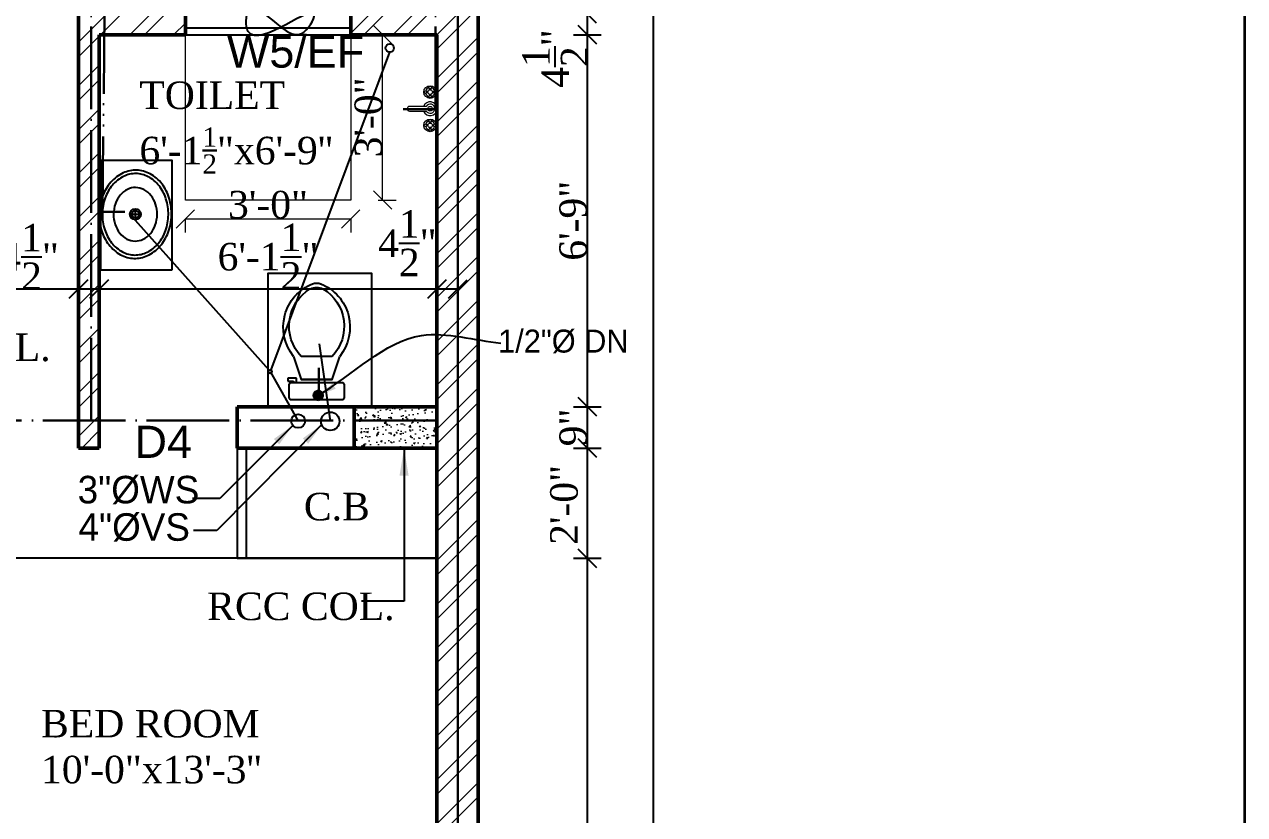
# Model space of a CAD drawing. Header units: feet. Extents: x 37458 to 42412, y -3338 to -325.
# Drawn here: x 39064.5 to 39330.1, y -1079.9 to -907.8 of the extents above; entities that cross this region are included whole.
import ezdxf

# ---------------------------------------------------------------- set-up
doc = ezdxf.new("R2010")
doc.units = ezdxf.units.FT
doc.header["$MEASUREMENT"] = 0
doc.header["$PDMODE"] = 35
doc.header["$PDSIZE"] = 8
for name, pattern in [('ACAD_ISO04W100', [30, 24, -3, 0, -3]), ('ACAD_ISO06W100', [36, 24, -3, 0, -3, 0, -3, 0, -3]), ('DASHED2', [0.375, 0.25, -0.125])]:
    doc.linetypes.add(name, pattern=pattern)
doc.layers.get('0').update_dxf_attribs({"color": 34, "lineweight": 25})
doc.layers.get('Defpoints').update_dxf_attribs({"color": 52})
for name, color, linetype, lineweight in [('BEAM', 6, 'ACAD_ISO04W100', 30), ('BLK_1_FLR_2_CARPET_AREA', 7, 'Continuous', 0), ('BLK_1_FLR_2_LIGHT_VENTILATION', 7, 'Continuous', 0), ('col', 13, 'Continuous', 50), ('col tex', 13, 'Continuous', 25), ('COL.', 44, 'Continuous', 50), ('dim', 161, 'Continuous', 25), ('dimensiom', 35, 'Continuous', 25), ('FITTINGS', 150, 'Continuous', 20), ('fresh water', 171, 'ACAD_ISO06W100', 30), ('HATCH', 254, 'Continuous', 13), ('joinery', 161, 'Continuous', 25), ('PROJECTION', 21, 'DASHED2', 25), ('SEAL', 102, 'Continuous', 35), ('Sewer', 30, 'Continuous', 25), ('TEXT', 7, 'Continuous', 30), ('wall', 1, 'Continuous', 50)]:
    doc.layers.add(name, color=color, linetype=linetype, lineweight=lineweight)
for name, color, linetype, plot in [('BLK_1_FLR_2_BLT_UP_AREA', 7, 'Continuous', False), ('BLK_1_FLR_2_REGULAR_ROOM_5', 1, 'Continuous', False), ('BLK_1_FLR_2_WASH', 4, 'Continuous', False), ('BLK_1_FLR_2_WATER_CLOSET', 4, 'Continuous', False)]:
    doc.layers.add(name, color=color, linetype=linetype, plot=plot)
doc.layers.add('WOOD', color=32, linetype='Continuous')
doc.styles.add("4''", font='romai___.ttf', dxfattribs={"height": 7})
doc.styles.get("Standard").update_dxf_attribs({"font": 'times.ttf', "height": 6})
doc.dimstyles.new('arrow', dxfattribs={"dimtxt": 6, "dimasz": 4, "dimexe": 3, "dimexo": 6, "dimgap": 0, "dimtad": 1, "dimzin": 3, "dimdsep": 46, "dimlunit": 4, "dimtxsty": 'Standard', "dimblk": 'OBLIQUE', "dimcen": 12, "dimclrd": 7, "dimclre": 256, "dimclrt": 7, "dimadec": 0, "dimazin": 0, "dimtfac": 1, "dimtofl": 0, "dimtmove": 0, "dimatfit": 3, "dimfxl": 3, "dimfxlon": 1, "dimtolj": 1, "dimtzin": 0, "dimlwd": -1, "dimlwe": -1, "dimarcsym": 0})

# ---------------------------------------------------------------- blocks, each defined once
blk = doc.blocks.new('_Oblique')
at = {"layer": 'dimensiom', "color": 0, "lineweight": -2}
blk.add_line((-0.5, -0.5), (0.5, 0.5), dxfattribs=at)
blk = doc.blocks.new('*D238')
at = {"layer": 'Defpoints', "color": 0, "ltscale": 0.75, "transparency": 16777216}
for p in [(39154.26, -1024.09), (39187.01, -1024.09), (39154.26, -1183.09)]:
    blk.add_point(p, dxfattribs=at)
at = {"layer": 'dimensiom', "ltscale": 0.75, "transparency": 16777216}
for p, q in [((39184.01, -1024.09), (39190.01, -1024.09)), ((39184.01, -1183.09), (39190.01, -1183.09))]:
    blk.add_line(p, q, dxfattribs=at)
at = {"layer": 'dimensiom', "color": 7, "ltscale": 0.75, "transparency": 16777216}
blk.add_line((39187.01, -1183.09), (39187.01, -1024.09), dxfattribs=at)
at = {"layer": 'dimensiom', "color": 7, "ltscale": 0.75, "transparency": 16777216, "xscale": 4, "yscale": 4, "zscale": 4}
for p, rotation in [((39187.01, -1024.09), 90), ((39187.01, -1183.09), 270)]:
    blk.add_blockref('_Oblique', p, dxfattribs=dict(at, rotation=rotation))
at = {"layer": 'dimensiom', "color": 7, "ltscale": 0.75, "transparency": 16777216, "insert": (39183.96, -1103.59), "char_height": 6, "attachment_point": 5, "rotation": 90}
blk.add_mtext('\\A1;13\'-3"', dxfattribs=at)
blk = doc.blocks.new('*D239')
at = {"layer": 'Defpoints', "color": 0, "ltscale": 0.75, "transparency": 16777216}
for p in [(39154.26, -991.09), (39187.01, -991.09), (39154.26, -1000.09)]:
    blk.add_point(p, dxfattribs=at)
at = {"layer": 'dimensiom', "ltscale": 0.75, "transparency": 16777216}
for p, q in [((39184.01, -991.09), (39190.01, -991.09)), ((39184.01, -1000.09), (39190.01, -1000.09))]:
    blk.add_line(p, q, dxfattribs=at)
at = {"layer": 'dimensiom', "color": 7, "ltscale": 0.75, "transparency": 16777216}
blk.add_line((39187.01, -1000.09), (39187.01, -991.09), dxfattribs=at)
at = {"layer": 'dimensiom', "color": 7, "ltscale": 0.75, "transparency": 16777216, "xscale": 4, "yscale": 4, "zscale": 4}
for p, rotation in [((39187.01, -991.09), 90), ((39187.01, -1000.09), 270)]:
    blk.add_blockref('_Oblique', p, dxfattribs=dict(at, rotation=rotation))
at = {"layer": 'dimensiom', "color": 7, "ltscale": 0.75, "transparency": 16777216, "insert": (39183.95, -995.59), "char_height": 6, "attachment_point": 5, "rotation": 90}
blk.add_mtext('\\A1;9"', dxfattribs=at)
blk = doc.blocks.new('*D240')
at = {"layer": 'Defpoints', "color": 0, "ltscale": 0.75, "transparency": 16777216}
for p in [(39154.26, -910.08), (39187.01, -910.08), (39154.26, -991.09)]:
    blk.add_point(p, dxfattribs=at)
at = {"layer": 'dimensiom', "ltscale": 0.75, "transparency": 16777216}
for p, q in [((39184.01, -910.08), (39190.01, -910.08)), ((39184.01, -991.09), (39190.01, -991.09))]:
    blk.add_line(p, q, dxfattribs=at)
at = {"layer": 'dimensiom', "color": 7, "ltscale": 0.75, "transparency": 16777216}
blk.add_line((39187.01, -991.09), (39187.01, -910.08), dxfattribs=at)
at = {"layer": 'dimensiom', "color": 7, "ltscale": 0.75, "transparency": 16777216, "xscale": 4, "yscale": 4, "zscale": 4}
for p, rotation in [((39187.01, -910.08), 90), ((39187.01, -991.09), 270)]:
    blk.add_blockref('_Oblique', p, dxfattribs=dict(at, rotation=rotation))
at = {"layer": 'dimensiom', "color": 7, "ltscale": 0.75, "transparency": 16777216, "insert": (39183.95, -950.58), "char_height": 6, "attachment_point": 5, "rotation": 90}
blk.add_mtext('\\A1;6\'-9"', dxfattribs=at)
blk = doc.blocks.new('*D241')
at = {"layer": 'Defpoints', "color": 0, "ltscale": 0.75, "transparency": 16777216}
for p in [(39154.26, -905.58), (39187.01, -905.58), (39154.26, -910.08)]:
    blk.add_point(p, dxfattribs=at)
at = {"layer": 'dimensiom', "ltscale": 0.75, "transparency": 16777216}
for p, q in [((39184.01, -905.58), (39190.01, -905.58)), ((39184.01, -910.08), (39190.01, -910.08))]:
    blk.add_line(p, q, dxfattribs=at)
at = {"layer": 'dimensiom', "color": 7, "ltscale": 0.75, "transparency": 16777216}
blk.add_line((39187.01, -910.08), (39187.01, -905.58), dxfattribs=at)
at = {"layer": 'dimensiom', "color": 7, "ltscale": 0.75, "transparency": 16777216, "xscale": 4, "yscale": 4, "zscale": 4}
for p, rotation in [((39187.01, -905.58), 90), ((39187.01, -910.08), 270)]:
    blk.add_blockref('_Oblique', p, dxfattribs=dict(at, rotation=rotation))
at = {"layer": 'dimensiom', "color": 7, "ltscale": 0.75, "transparency": 16777216, "insert": (39180.02, -915.28), "char_height": 6, "attachment_point": 5, "rotation": 90}
blk.add_mtext('\\A1;4{\\H1x;\\S1/2;}"', dxfattribs=at)
blk = doc.blocks.new('*D245')
at = {"layer": 'Defpoints', "color": 0, "ltscale": 0.75, "transparency": 16777216}
for p in [(39154.26, -586.09), (39201.39, -586.09), (39154.26, -1192.09)]:
    blk.add_point(p, dxfattribs=at)
at = {"layer": 'dimensiom', "ltscale": 0.75, "transparency": 16777216}
for p, q in [((39198.39, -586.09), (39204.39, -586.09)), ((39198.39, -1192.09), (39204.39, -1192.09))]:
    blk.add_line(p, q, dxfattribs=at)
at = {"layer": 'dimensiom', "color": 7, "ltscale": 0.75, "transparency": 16777216}
blk.add_line((39201.39, -1192.09), (39201.39, -586.09), dxfattribs=at)
at = {"layer": 'dimensiom', "color": 7, "ltscale": 0.75, "transparency": 16777216, "xscale": 4, "yscale": 4, "zscale": 4}
for p, rotation in [((39201.39, -586.09), 90), ((39201.39, -1192.09), 270)]:
    blk.add_blockref('_Oblique', p, dxfattribs=dict(at, rotation=rotation))
at = {"layer": 'dimensiom', "color": 7, "ltscale": 0.75, "transparency": 16777216, "insert": (39198.34, -889.09), "char_height": 6, "attachment_point": 5, "rotation": 90}
blk.add_mtext('\\A1;50\'-6"', dxfattribs=at)
blk = doc.blocks.new('*D247')
at = {"layer": 'Defpoints', "color": 0, "ltscale": 0.75, "transparency": 16777216}
for p in [(39154.26, -1000.09), (39187.01, -1000.09), (39154.26, -1024.09)]:
    blk.add_point(p, dxfattribs=at)
at = {"layer": 'dimensiom', "ltscale": 0.75, "transparency": 16777216}
for p, q in [((39184.01, -1000.09), (39190.01, -1000.09)), ((39184.01, -1024.09), (39190.01, -1024.09))]:
    blk.add_line(p, q, dxfattribs=at)
at = {"layer": 'dimensiom', "color": 7, "ltscale": 0.75, "transparency": 16777216}
blk.add_line((39187.01, -1024.09), (39187.01, -1000.09), dxfattribs=at)
at = {"layer": 'dimensiom', "color": 7, "ltscale": 0.75, "transparency": 16777216, "xscale": 4, "yscale": 4, "zscale": 4}
for p, rotation in [((39187.01, -1000.09), 90), ((39187.01, -1024.09), 270)]:
    blk.add_blockref('_Oblique', p, dxfattribs=dict(at, rotation=rotation))
at = {"layer": 'dimensiom', "color": 7, "ltscale": 0.75, "transparency": 16777216, "insert": (39181.96, -1012.46), "char_height": 6, "attachment_point": 5, "rotation": 90}
blk.add_mtext('\\A1;2\'-0"', dxfattribs=at)
blk = doc.blocks.new('*D264')
at = {"layer": 'Defpoints', "color": 0, "ltscale": 0.75, "transparency": 16777216}
for p in [(38819.76, -938.59), (39076.26, -965.45), (39076.26, -998.59)]:
    blk.add_point(p, dxfattribs=at)
at = {"layer": 'dimensiom', "ltscale": 0.75, "transparency": 16777216}
for p, q in [((38819.76, -962.45), (38819.76, -968.45)), ((39076.26, -968.45), (39076.26, -962.45))]:
    blk.add_line(p, q, dxfattribs=at)
at = {"layer": 'dimensiom', "color": 7, "ltscale": 0.75, "transparency": 16777216}
blk.add_line((38819.76, -965.45), (39076.26, -965.45), dxfattribs=at)
at = {"layer": 'dimensiom', "color": 7, "ltscale": 0.75, "transparency": 16777216, "xscale": 4, "yscale": 4, "zscale": 4, "rotation": 180}
blk.add_blockref('_Oblique', (38819.76, -965.45), dxfattribs=at)
at = {"layer": 'dimensiom', "color": 7, "ltscale": 0.75, "transparency": 16777216, "xscale": 4, "yscale": 4, "zscale": 4}
blk.add_blockref('_Oblique', (39076.26, -965.45), dxfattribs=at)
at = {"layer": 'dimensiom', "color": 7, "ltscale": 0.75, "transparency": 16777216, "insert": (38948.01, -958.47), "char_height": 6, "attachment_point": 5}
blk.add_mtext('\\A1;21\'-4{\\H1x;\\S1/2;}"', dxfattribs=at)
blk = doc.blocks.new('*D265')
at = {"layer": 'Defpoints', "color": 0, "ltscale": 0.75, "transparency": 16777216}
for p in [(39080.76, -965.45), (39080.76, -989.59), (39076.26, -998.59)]:
    blk.add_point(p, dxfattribs=at)
at = {"layer": 'dimensiom', "ltscale": 0.75, "transparency": 16777216}
for p, q in [((39076.26, -968.45), (39076.26, -962.45)), ((39080.76, -968.45), (39080.76, -962.45))]:
    blk.add_line(p, q, dxfattribs=at)
at = {"layer": 'dimensiom', "color": 7, "ltscale": 0.75, "transparency": 16777216}
for p, q in [((39059.87, -965.45), (39076.26, -965.45)), ((39076.26, -965.45), (39080.76, -965.45))]:
    blk.add_line(p, q, dxfattribs=at)
at = {"layer": 'dimensiom', "color": 7, "ltscale": 0.75, "transparency": 16777216, "xscale": 4, "yscale": 4, "zscale": 4, "rotation": 180}
blk.add_blockref('_Oblique', (39076.26, -965.45), dxfattribs=at)
at = {"layer": 'dimensiom', "color": 7, "ltscale": 0.75, "transparency": 16777216, "xscale": 4, "yscale": 4, "zscale": 4}
blk.add_blockref('_Oblique', (39080.76, -965.45), dxfattribs=at)
at = {"layer": 'dimensiom', "color": 7, "ltscale": 0.75, "transparency": 16777216, "insert": (39065.62, -958.47), "char_height": 6, "attachment_point": 5}
blk.add_mtext('\\A1;4{\\H1x;\\S1/2;}"', dxfattribs=at)
blk = doc.blocks.new('*D266')
at = {"layer": 'Defpoints', "color": 0, "ltscale": 0.75, "transparency": 16777216}
for p in [(39154.26, -965.45), (39080.76, -989.59), (39154.26, -989.59)]:
    blk.add_point(p, dxfattribs=at)
at = {"layer": 'dimensiom', "ltscale": 0.75, "transparency": 16777216}
for p, q in [((39080.76, -968.45), (39080.76, -962.45)), ((39154.26, -968.45), (39154.26, -962.45))]:
    blk.add_line(p, q, dxfattribs=at)
at = {"layer": 'dimensiom', "color": 7, "ltscale": 0.75, "transparency": 16777216}
blk.add_line((39080.76, -965.45), (39154.26, -965.45), dxfattribs=at)
at = {"layer": 'dimensiom', "color": 7, "ltscale": 0.75, "transparency": 16777216, "xscale": 4, "yscale": 4, "zscale": 4, "rotation": 180}
blk.add_blockref('_Oblique', (39080.76, -965.45), dxfattribs=at)
at = {"layer": 'dimensiom', "color": 7, "ltscale": 0.75, "transparency": 16777216, "xscale": 4, "yscale": 4, "zscale": 4}
blk.add_blockref('_Oblique', (39154.26, -965.45), dxfattribs=at)
at = {"layer": 'dimensiom', "color": 7, "ltscale": 0.75, "transparency": 16777216, "insert": (39117.51, -958.41), "char_height": 6, "attachment_point": 5}
blk.add_mtext('\\A1;6\'-1{\\H1x;\\S1/2;}"', dxfattribs=at)
blk = doc.blocks.new('*D267')
at = {"layer": 'Defpoints', "color": 0, "ltscale": 0.75, "transparency": 16777216}
for p in [(39158.82, -965.45), (39154.26, -989.59), (39158.82, -989.59)]:
    blk.add_point(p, dxfattribs=at)
at = {"layer": 'dimensiom', "ltscale": 0.75, "transparency": 16777216}
for p, q in [((39154.26, -968.45), (39154.26, -962.45)), ((39158.82, -968.45), (39158.82, -962.45))]:
    blk.add_line(p, q, dxfattribs=at)
at = {"layer": 'dimensiom', "color": 7, "ltscale": 0.75, "transparency": 16777216}
blk.add_line((39154.26, -965.45), (39158.82, -965.45), dxfattribs=at)
at = {"layer": 'dimensiom', "color": 7, "ltscale": 0.75, "transparency": 16777216, "xscale": 4, "yscale": 4, "zscale": 4, "rotation": 180}
blk.add_blockref('_Oblique', (39154.26, -965.45), dxfattribs=at)
at = {"layer": 'dimensiom', "color": 7, "ltscale": 0.75, "transparency": 16777216, "xscale": 4, "yscale": 4, "zscale": 4}
blk.add_blockref('_Oblique', (39158.82, -965.45), dxfattribs=at)
at = {"layer": 'dimensiom', "color": 7, "ltscale": 0.75, "transparency": 16777216, "insert": (39147.83, -955.48), "char_height": 6, "attachment_point": 5}
blk.add_mtext('\\A1;4{\\H1x;\\S1/2;}"', dxfattribs=at)
blk = doc.blocks.new('C1')
at = {"layer": 'HATCH', "ltscale": 0.75}
h = blk.add_hatch(dxfattribs=at)
h.set_pattern_fill('AR-CONC,_O', color=256, scale=0.5)
h.set_pattern_definition([(50, (0, 0), (3.5863009, -0.31376067), [0.375, -4.125]), (355, (0, 0), (-0.69375667, 3.76096067), [0.3, -3.3]), (100.4514, (0.299, -0.026), (2.8925469, 3.4471977), [0.31870095, -3.50571056]), (46.1842, (0, 1), (5.33620524, -0.8275951), [0.5625, -6.1875]), (96.6356, (0.4447, 0.931), (4.6733135, 4.87058935), [0.4780514, -5.258565]), (351.1842, (0, 1), (4.6733097, 4.870593), [0.45, -4.95]), (21, (0.5, 0.75), (2.98453526, -2.01309445), [0.375, -4.125]), (326, (0.5, 0.75), (1.21657666, 3.62575023), [0.3, -3.3]), (71.4514, (0.7487, 0.5822), (4.20111314, 1.6126525), [0.31870095, -3.50571056]), (37.5, (0, 0), (0.060799277, 1.66446927), [0, -3.26, 0, -3.35, 0, -3.3125]), (7.5, (0, 0), (1.31534769, 1.97205856), [0, -1.91, 0, -3.185, 0, -1.2625]), (327.5, (-1.115, 0), (2.66911218, -0.11277436), [0, -1.25, 0, -3.9, 0, -5.175]), (317.5, (-1.615, 0), (2.91593085, 0.50052491), [0, -1.625, 0, -2.59, 0, -3.675])])
h.paths.add_polyline_path([(33015.65, -785.19), (33033.65, -785.19), (33033.65, -776.19), (33015.65, -776.19)])
at = {"layer": 'COL.', "ltscale": 0.75}
blk.add_lwpolyline([(33015.65, -785.19), (33033.65, -785.19), (33033.65, -776.19), (33015.65, -776.19)], close=True, dxfattribs=at)
blk = doc.blocks.new('Sink - Oval top')
at = {"layer": 'Sewer'}
for p, q in [((-1, 0), (1, 0)), ((0, 1), (0, -1))]:
    blk.add_line(p, q, dxfattribs=at)
at = {"layer": 'Sewer', "linetype": 'Continuous'}
for points in [[(-12.23, 0.39, 0.117634), (-11.46, -3.36, 0.104469), (-8.88, -6.8, 0.090016), (-5.08, -9.07, 0.08192), (-0.32, -10.02, 0.08192), (4.49, -9.38, 0.090016), (8.42, -7.36, 0.104469), (11.22, -4.09, 0.117634), (12.23, -0.39, 0.117634), (11.46, 3.36, 0.104469), (8.88, 6.8, 0.090016), (5.08, 9.07, 0.08192), (0.32, 10.02, 0.08192), (-4.49, 9.38, 0.090016), (-8.42, 7.36, 0.104469), (-11.22, 4.09, 0.117634)], [(-11.29, 0.16, 0.118622), (-10.52, -3.25, 0.104678), (-8.07, -6.36, 0.089562), (-4.54, -8.37, 0.081185), (-0.13, -9.15, 0.081185), (4.3, -8.49, 0.089562), (7.89, -6.58, 0.104678), (10.42, -3.55, 0.118622), (11.29, -0.16, 0.118622), (10.52, 3.25, 0.104678), (8.07, 6.36, 0.089562), (4.54, 8.37, 0.081185), (0.13, 9.15, 0.081185), (-4.3, 8.49, 0.089562), (-7.89, 6.58, 0.104678), (-10.42, 3.55, 0.118622)], [(-7.42, 0.08, 0.118283), (-6.91, -2.17, 0.104607), (-5.29, -4.21, 0.089718), (-2.97, -5.53, 0.081436), (-0.07, -6.04, 0.081436), (2.84, -5.59, 0.089718), (5.2, -4.33, 0.104607), (6.86, -2.32, 0.118283), (7.42, -0.08, 0.118283), (6.91, 2.17, 0.104607), (5.29, 4.21, 0.089718), (2.97, 5.53, 0.081436), (0.07, 6.04, 0.081436), (-2.84, 5.59, 0.089718), (-5.2, 4.33, 0.104607), (-6.86, 2.32, 0.118283)]]:
    blk.add_lwpolyline(points, format="xyb", close=True, dxfattribs=at)
at = {"layer": 'Sewer'}
for radius in [1.5, 1]:
    blk.add_circle((0, 0), radius, dxfattribs=at)
blk = doc.blocks.new('A$C6097086A')
at = {"layer": 'Sewer'}
for p, q in [((-3.36, 9.45), (3.36, 9.45)), ((-5.98, 3.15), (-5.98, 0.63)), ((4.41, 4.72), (6.3, 4.72)), ((4.41, 3.78), (4.41, 4.72)), ((6.3, 4.09), (5.04, 4.09)), ((5.04, 4.09), (5.04, 3.78)), ((6.3, 4.72), (6.3, 4.09))]:
    blk.add_line(p, q, dxfattribs=at)
for points in [[(5.04, 9.45), (3.36, 4.41), (-3.36, 4.41), (-5.04, 9.45)], [(5.35, 3.78), (-5.35, 3.78)], [(-3.36, 4.41), (3.36, 4.41)], [(5.98, 0.63), (5.98, 3.15)], [(-5.35, 0), (5.35, 0)]]:
    blk.add_lwpolyline(points, dxfattribs=at)
for centre, radius, start, end in [((2.96, 15.82), 10.22, 112.0284, 218.5307), ((3.53, 16.02), 9.52, 121.053, 223.6321), ((0, 21.11), 3.36, 65.7318, 114.2682), ((0, 22.05), 3.36, 74.8605, 105.1395), ((-2.96, 15.82), 10.22, 321.4691, 67.9714), ((-3.53, 16.02), 9.52, 316.3677, 58.9468), ((-5.43, 3.23), 0.557, 81.8699, 188.1301), ((5.43, 3.23), 0.557, 351.8699, 98.1301), ((-5.43, 0.55), 0.557, 171.8699, 278.1301), ((5.43, 0.55), 0.557, 261.8699, 8.1301)]:
    blk.add_arc(centre, radius, start, end, dxfattribs=at)
blk = doc.blocks.new('Faucet - Bathroom top')
for p, q in [((-4.107, 0.125), (-4.375, 0.125)), ((-3.75, 0.4788), (-3.75, 0.75)), ((-3.5, 0.482), (-3.5, 0.75)), ((-3.1461, 0.125), (-2.875, 0.125)), ((3.143, 0.125), (2.875, 0.125)), ((3.5, 0.4788), (3.5, 0.75)), ((3.75, 0.482), (3.75, 0.75)), ((4.1039, 0.125), (4.375, 0.125)), ((-4.1039, -0.125), (-4.375, -0.125)), ((-3.75, -0.4821), (-3.75, -0.75)), ((-3.5, -0.4789), (-3.5, -0.75)), ((-3.143, -0.125), (-2.875, -0.125)), ((-0.5, -0.8639), (-0.5, -4.5)), ((0.5, -4.5), (0.5, -0.8631)), ((3.1461, -0.125), (2.875, -0.125)), ((3.5, -0.4821), (3.5, -0.75)), ((3.75, -0.4789), (3.75, -0.75)), ((4.107, -0.125), (4.375, -0.125))]:
    blk.add_line(p, q)
for centre, radius in [((-3.625, 0), 1.375), ((-4.625, 0), 0.2795), ((-3.625, 0), 0.5), ((-3.625, 1), 0.2795), ((-2.625, 0), 0.2795), ((0, 0), 0.5), ((3.625, 0), 1.375), ((2.625, 0), 0.2795), ((3.625, 0), 0.5), ((3.625, 1), 0.2795), ((4.625, 0), 0.2795), ((-3.625, -1), 0.2795), ((3.625, -1), 0.2795)]:
    blk.add_circle(centre, radius)
for centre, radius, start, end in [((-3.625, 0), 1, 105.2407, 164.2093), ((-3.625, 0), 1, 16.44125, 74.07887), ((0, 0), 1.5, 289.6514, 250.3603), ((0, 0), 1, 300.3431, 239.7554), ((3.625, 0), 1, 106.12, 164.0884), ((3.625, 0), 1, 16.23422, 73.90469), ((-3.625, 0), 1, 196.2342, 253.9047), ((-3.625, 0), 1, 286.12, 344.0884), ((3.625, 0), 1, 196.4413, 254.0789), ((3.625, 0), 1, 285.2407, 344.2093), ((0, -4.5), 0.5, 180, 0)]:
    blk.add_arc(centre, radius, start, end)
blk = doc.blocks.new('*D348')
at = {"layer": 'BLK_1_FLR_2_LIGHT_VENTILATION', "ltscale": 0.75, "transparency": 16777216}
for p, q in [((39099.51, -950.18), (39099.51, -953.18)), ((39135.51, -950.18), (39135.51, -953.18))]:
    blk.add_line(p, q, dxfattribs=at)
at = {"layer": 'BLK_1_FLR_2_LIGHT_VENTILATION', "color": 7, "ltscale": 0.75, "transparency": 16777216}
blk.add_line((39099.51, -950.18), (39135.51, -950.18), dxfattribs=at)
at = {"layer": 'Defpoints', "color": 0, "ltscale": 0.75, "transparency": 16777216}
for p in [(39099.51, -946.08), (39135.51, -946.08), (39135.51, -950.18)]:
    blk.add_point(p, dxfattribs=at)
at = {"layer": 'BLK_1_FLR_2_LIGHT_VENTILATION', "color": 7, "ltscale": 0.75, "transparency": 16777216, "xscale": 4, "yscale": 4, "zscale": 4, "rotation": 180}
blk.add_blockref('_Oblique', (39099.51, -950.18), dxfattribs=at)
at = {"layer": 'BLK_1_FLR_2_LIGHT_VENTILATION', "color": 7, "ltscale": 0.75, "transparency": 16777216, "xscale": 4, "yscale": 4, "zscale": 4}
blk.add_blockref('_Oblique', (39135.51, -950.18), dxfattribs=at)
at = {"layer": 'BLK_1_FLR_2_LIGHT_VENTILATION', "color": 7, "ltscale": 0.75, "transparency": 16777216, "insert": (39117.51, -947.13), "char_height": 6, "attachment_point": 5}
blk.add_mtext('\\A1;3\'-0"', dxfattribs=at)
blk = doc.blocks.new('*D349')
at = {"layer": 'BLK_1_FLR_2_LIGHT_VENTILATION', "ltscale": 0.75, "transparency": 16777216}
for p, q in [((39141.51, -910.08), (39145.43, -910.08)), ((39141.51, -946.08), (39145.43, -946.08))]:
    blk.add_line(p, q, dxfattribs=at)
at = {"layer": 'BLK_1_FLR_2_LIGHT_VENTILATION', "color": 7, "ltscale": 0.75, "transparency": 16777216}
blk.add_line((39142.43, -946.08), (39142.43, -910.08), dxfattribs=at)
at = {"layer": 'Defpoints', "color": 0, "ltscale": 0.75, "transparency": 16777216}
for p in [(39135.51, -910.08), (39142.43, -910.08), (39135.51, -946.08)]:
    blk.add_point(p, dxfattribs=at)
at = {"layer": 'BLK_1_FLR_2_LIGHT_VENTILATION', "color": 7, "ltscale": 0.75, "transparency": 16777216, "xscale": 4, "yscale": 4, "zscale": 4}
for p, rotation in [((39142.43, -910.08), 90), ((39142.43, -946.08), 270)]:
    blk.add_blockref('_Oblique', p, dxfattribs=dict(at, rotation=rotation))
at = {"layer": 'BLK_1_FLR_2_LIGHT_VENTILATION', "color": 7, "ltscale": 0.75, "transparency": 16777216, "insert": (39139.38, -928.08), "char_height": 6, "attachment_point": 5, "rotation": 90}
blk.add_mtext('\\A1;3\'-0"', dxfattribs=at)

msp = doc.modelspace()

# ---------------------------------------------------------------- hatches: boundary and pattern name
at = {"layer": 'fresh water', "ltscale": 0.5}
h = msp.add_hatch(dxfattribs=at)
h.set_pattern_fill('ANSI31', color=256, style=0)
h.set_pattern_definition([(45, (-21671.56954, -11201.12357), (-0.08838834765, 0.08838834765), [])])
h.paths.add_polyline_path([(39129.4305, -988.6236, 1), (39127.4305, -988.6236, 1)])
at = {"layer": 'HATCH', "ltscale": 0.75}
h = msp.add_hatch(dxfattribs=at)
h.set_pattern_fill('ANSI32', color=256, scale=18, style=0)
h.paths.add_polyline_path([(38695.2636, -595.0861), (38713.2636, -595.0861), (38713.2636, -586.0362), (38686.2636, -586.0362), (38686.2636, -1210.0861), (38695.2636, -1210.0861), (38695.2636, -1105.0861), (38695.2636, -1039.0861), (38695.2636, -895.0861), (38717.7636, -895.0861), (38717.7636, -890.5861), (38695.2636, -890.5861), (38695.2636, -827.5861), (38750.7636, -827.5861), (38750.7636, -860.5861), (38755.2636, -860.5861), (38755.2636, -823.0861), (38695.2636, -823.0861), (38695.2636, -787.0861), (38755.2636, -787.0861), (38786.8519, -787.0861), (38815.2636, -815.4977), (38815.2636, -886.0861), (38819.7636, -886.0861), (38819.7636, -813.6338), (38784.2159, -778.0861), (38695.2636, -778.0861)])
h.paths.add_polyline_path([(38848.2154, -586.0861), (38828.7636, -586.0861), (38828.7636, -718.0861), (38833.2636, -718.0861), (38833.2636, -595.0861), (38848.2154, -595.0861)], flags=17)
h.paths.add_polyline_path([(38911.2636, -586.0861), (38884.1744, -586.0861), (38884.1744, -595.0861), (38899.2636, -595.0861), (38899.2636, -703.0861), (38863.2636, -703.0861), (38863.2636, -707.5861), (38899.2636, -707.5861), (38899.2636, -755.5861), (38875.2636, -755.5861), (38875.2636, -778.0861), (38845.7342, -778.0861), (38833.2636, -765.6155), (38833.2636, -754.0861), (38828.7636, -754.0861), (38828.7636, -767.4795), (38848.3702, -787.0861), (38879.7636, -787.0861), (38879.7636, -760.0861), (38923.2636, -760.0861), (38923.2636, -787.0861), (38927.7636, -787.0861), (38927.7636, -755.5861), (38903.7636, -755.5861), (38903.7636, -595.0861), (38911.2636, -595.0861)])
h.paths.add_polyline_path([(39016.2636, -586.0861), (38987.7636, -586.0861), (38987.7636, -595.0861), (39011.7636, -595.0861), (39011.7636, -769.0861), (39007.2636, -769.0861), (39007.2636, -787.0861), (39016.2636, -787.0861)])
h.paths.add_polyline_path([(39061.3546, -586.0861), (39052.3186, -586.0861), (39052.3186, -595.0861), (39061.3546, -595.0861)])
h.paths.add_polyline_path([(39163.2636, -586.0861), (39139.3546, -586.0861), (39139.3546, -595.0861), (39154.2636, -595.0861), (39154.2636, -865.0802), (39135.5136, -865.0802), (39135.5136, -869.5802), (39154.2636, -869.5802), (39154.2636, -905.5802), (39135.5136, -905.5802), (39135.5136, -910.0802), (39154.2636, -910.0802), (39154.2636, -991.0861), (39154.2636, -1000.0861), (39154.2636, -1183.0861), (39136.2636, -1183.0861), (39136.2636, -1192.0861), (39154.2636, -1192.0861), (39154.2636, -1210.0861), (39163.2636, -1210.0861)])
h.paths.add_polyline_path([(39124.2636, -778.0861), (39061.2636, -778.0861), (39061.2636, -787.0861), (39076.2636, -787.0861), (39076.2636, -878.5802), (39076.2636, -881.5861), (39085.2636, -881.5861), (39085.2636, -869.5802), (39099.5136, -869.5802), (39099.5136, -865.0802), (39080.7636, -865.0802), (39080.7636, -787.0861), (39124.2636, -787.0861)])
h.paths.add_polyline_path([(39099.5136, -905.5802), (39085.2636, -905.5802), (39085.2636, -899.5861), (39076.2636, -899.5861), (39076.2636, -1000.0861), (39080.7636, -1000.0861), (39080.7636, -910.0802), (39099.5136, -910.0802)])
h.paths.add_polyline_path([(39034.2636, -1000.0861), (39029.7636, -1000.0861), (39029.7636, -1183.0861), (39010.2636, -1183.0861), (39010.2636, -1192.0861), (39034.2636, -1192.0861)])
h.paths.add_polyline_path([(38891.7636, -1183.0861), (38876.7636, -1183.0861), (38876.7636, -1039.0861), (38867.7636, -1039.0861), (38867.7636, -1192.0861), (38891.7636, -1192.0861)])
h.paths.add_polyline_path([(38819.7636, -938.5861), (38815.2636, -938.5861), (38815.2636, -1048.0861), (38819.7636, -1048.0861)], flags=17)
h.paths.add_polyline_path([(38801.7636, -890.5861), (38750.7636, -890.5861), (38750.7636, -895.0861), (38801.7636, -895.0861)], flags=17)

# ---------------------------------------------------------------- linework, layer by layer
at = {"layer": 'BEAM', "ltscale": 0.75}
for p, q in [((39079.0405, -994.0861), (39079.0405, -775.0861)), ((39154.2636, -994.0861), (38817.5136, -994.0861))]:
    msp.add_line(p, q, dxfattribs=at)
at = {"layer": 'BLK_1_FLR_2_BLT_UP_AREA', "color": 25, "ltscale": 0.75}
msp.add_lwpolyline([(39158.8186, -586.0861), (38690.8186, -586.0861), (38690.8186, -1192.0861), (39158.8186, -1192.0861)], close=True, dxfattribs=at)
at = {"layer": 'BLK_1_FLR_2_BLT_UP_AREA', "color": 1, "ltscale": 0.75}
msp.add_lwpolyline([(39158.8186, -1192.0861), (38690.6873, -1192.0861), (38690.6873, -856.1427), (39158.8186, -856.1427)], close=True, dxfattribs=at)
at = {"layer": 'BLK_1_FLR_2_CARPET_AREA', "color": 25, "ltscale": 0.75}
msp.add_lwpolyline([(39076.2636, -787.0861), (39076.2636, -1000.0861), (39080.7636, -1000.0861), (39080.7636, -910.0802), (39154.2636, -910.0802), (39154.2636, -991.0861), (39110.7636, -991.0861), (39110.7636, -1024.0861), (39154.2636, -1024.0861), (39154.2636, -1183.0861), (39034.2636, -1183.0861)], dxfattribs=at)
at = {"layer": 'BLK_1_FLR_2_LIGHT_VENTILATION', "color": 114, "ltscale": 0.75}
msp.add_lwpolyline([(39099.5136, -910.0802), (39135.5136, -910.0802), (39135.5136, -946.0802), (39099.5136, -946.0802)], close=True, dxfattribs=at)
at = {"layer": 'BLK_1_FLR_2_REGULAR_ROOM_5', "color": 1, "ltscale": 0.75}
msp.add_lwpolyline([(39154.2636, -1024.0861), (39034.2636, -1024.0861), (39034.2636, -1183.0861), (39154.2636, -1183.0861)], close=True, dxfattribs=at)
at = {"layer": 'BLK_1_FLR_2_WASH', "color": 7, "ltscale": 0.75}
msp.add_lwpolyline([(39096.5953, -961.3379), (39081.0888, -961.3379), (39081.0888, -937.3722), (39096.5953, -937.3722)], close=True, dxfattribs=at)
at = {"layer": 'BLK_1_FLR_2_WATER_CLOSET', "color": 3, "ltscale": 0.75}
msp.add_lwpolyline([(39140.0479, -991.0861), (39117.5136, -991.0861), (39117.5136, -961.991), (39140.0479, -961.991)], close=True, dxfattribs=at)
at = {"layer": 'dim', "ltscale": 0.75}
for p, q in [((39099.5136, -908.5802), (39135.5136, -908.5802)), ((39099.5136, -910.0802), (39135.5136, -910.0802))]:
    msp.add_line(p, q, dxfattribs=at)
msp.add_open_spline([(39119.3727, -907.6391), (39116.9409, -905.5908), (39112.828, -902.1265), (39111.992, -916.375), (39131.6984, -899.3921), (39124.6469, -911.9666), (39121.216, -909.1516), (39119.3727, -907.6391)], degree=3, knots=[0, 0, 0, 0, 6.60458805, 11.17015416, 26.0443575, 31.06249328, 36.88943188, 36.88943188, 36.88943188, 36.88943188], dxfattribs=at)
at = {"layer": 'fresh water', "ltscale": 0.75}
msp.add_line((39128.5464, -987.9522), (39128.5464, -982.6255), dxfattribs=at)
for points in [[(39146.9016, -926.2604), (39153.9427, -926.2604), (39153.9829, -858.7721)], [(39153.6735, -904.9276), (39081.9434, -904.9276), (39081.4629, -948.6524), (39086.3565, -948.6524)]]:
    msp.add_lwpolyline(points, dxfattribs=at)
at = {"layer": 'fresh water', "ltscale": 0.5}
msp.add_circle((39128.4305, -988.6236), 1, dxfattribs=at)
at = {"layer": 'PROJECTION', "ltscale": 40}
msp.add_line((39158.8186, -1210.0861), (39158.8186, -586.0861), dxfattribs=at)
at = {"layer": 'SEAL', "ltscale": 0.75}
msp.add_lwpolyline([(37481.4509, -325.4414), (39330.0528, -325.4414), (39330.0528, -1308.9249), (37481.4509, -1308.9249)], close=True, dxfattribs=at)
at = {"layer": 'Sewer', "ltscale": 0.75}
for p, q in [((39143.9226, -913.884), (39118.1193, -983.0679)), ((39117.7245, -983.142), (39087.4571, -949.1826)), ((39128.6213, -977.3925), (39131.0575, -994.25)), ((39117.9834, -983.4324), (39124.0757, -994.217))]:
    msp.add_line(p, q, dxfattribs=at)
for centre, radius in [((39143.999, -912.972), 0.9152), ((39117.9834, -983.4324), 0.389), ((39124.0757, -994.217), 1.5), ((39131.0575, -994.25), 2)]:
    msp.add_circle(centre, radius, dxfattribs=at)
at = {"layer": 'wall', "ltscale": 0.75}
for p, q in [((39163.2636, -1210.0861), (39163.2636, -586.0861)), ((39076.2636, -1000.0861), (39076.2636, -878.5802)), ((39099.5136, -905.5802), (39099.5136, -910.0802)), ((39135.5136, -905.5802), (39135.5136, -910.0802)), ((39080.7636, -1000.0861), (39080.7636, -910.0802)), ((39080.7636, -910.0802), (39099.5136, -910.0802)), ((39135.5136, -910.0802), (39154.2636, -910.0802)), ((39154.2636, -991.0861), (39154.2636, -910.0802)), ((39110.7636, -1000.0861), (39110.7636, -991.0861)), ((39110.7636, -991.0861), (39145.4193, -991.0861)), ((39154.2636, -1183.0861), (39154.2636, -991.0861)), ((39076.2636, -1000.0861), (39080.7636, -1000.0861)), ((39110.7636, -1000.0861), (39145.3157, -1000.0861))]:
    msp.add_line(p, q, dxfattribs=at)
at = {"layer": 'WOOD', "ltscale": 0.75}
for p, q in [((39110.7636, -1000.0861), (39110.7636, -1024.0861)), ((39112.7636, -1000.0861), (39112.7636, -1024.0861)), ((39110.7636, -1024.0861), (39154.2636, -1024.0861))]:
    msp.add_line(p, q, dxfattribs=at)

# ---------------------------------------------------------------- block references
at = {"layer": 'col'}
msp.add_blockref('C1', (6120.6142, -214.8995), dxfattribs=at)
at = {"layer": 'FITTINGS', "ltscale": 0.75, "rotation": 270}
msp.add_blockref('Faucet - Bathroom top', (39152.7931, -926.1931), dxfattribs=at)
at = {"layer": 'FITTINGS', "ltscale": 0.75, "xscale": -1}
msp.add_blockref('A$C6097086A', (39128.0914, -989.5861), dxfattribs=at)
at = {"layer": 'Sewer', "ltscale": 0.75, "xscale": 0.7852857495599892, "yscale": 0.7852857495599892, "zscale": 0.7852857495697247, "rotation": 90}
msp.add_blockref('Sink - Oval top', (39088.635, -949.1826), dxfattribs=at)

# ---------------------------------------------------------------- texts
at = {"layer": 'col tex', "ltscale": 0.75, "char_height": 8, "width": 40.652874, "attachment_point": 1}
for insert in [(39029.407, -975.1371), (39104.2629, -1031.542)]:
    msp.add_mtext('\\A1;{\\H0.75x;RCC COL.}', dxfattribs=dict(at, insert=insert))
at = {"layer": 'fresh water', "ltscale": 0.75, "insert": (39167.5936, -974.2953), "char_height": 5, "width": 34.965431, "attachment_point": 1, "style": "4''"}
msp.add_mtext('1/2"%%C DN', dxfattribs=at)
at = {"layer": 'joinery', "lineweight": 25, "char_height": 7, "width": 10.036161, "attachment_point": 1, "style": "4''"}
for s, insert in [('\\A1;{\\fArial|b0|i0|c0|p34;W5/EF}', (39108.5629, -910.2478)), ('\\A1;{\\fArial|b0|i0|c0|p34;D4}', (39088.4605, -995.2304))]:
    msp.add_mtext(s, dxfattribs=dict(at, insert=insert))
at = {"layer": 'Sewer', "ltscale": 0.75, "char_height": 6, "width": 24.997945, "attachment_point": 1, "style": "4''"}
for s, insert in [('3"%%CWS', (39076.0746, -1006.1357)), ('4"%%CVS', (39076.2587, -1014.2788))]:
    msp.add_mtext(s, dxfattribs=dict(at, insert=insert))
at = {"layer": 'TEXT', "ltscale": 0.75, "char_height": 8, "attachment_point": 1}
for s, insert, width in [('\\A1;{\\H0.75x;TOILET\\P6\'-1\\H0.7x;\\S1/2;\\H1.429x;"x6\'-9\\H1x;\'\'}', (39089.5109, -920.2559), 57.418345), ('\\A1;{\\H0.75x;C.B}', (39125.307, -1009.8279), 15.686417), ('\\A1;{\\H0.75x;BED ROOM\\P10\'-0"x13\'-3\\H1x;\'\'}', (39068.1036, -1057.0916), 63.343534)]:
    msp.add_mtext(s, dxfattribs=dict(at, insert=insert, width=width))

# ---------------------------------------------------------------- dimensions: what is measured, and where the dimension line sits
at = {"layer": 'BLK_1_FLR_2_LIGHT_VENTILATION', "color": 114, "ltscale": 0.75}
dim = msp.add_linear_dim(base=(39142.429, -910.0802), p1=(39135.5136, -946.0802), p2=(39135.5136, -910.0802), angle=90, dimstyle='arrow', dxfattribs=at)
dim.commit()
dim.dimension.update_dxf_attribs({"geometry": '*D349', "text_midpoint": (39139.3771, -928.0802)})
dim = msp.add_linear_dim(base=(39135.5136, -950.1772), p1=(39099.5136, -946.0802), p2=(39135.5136, -946.0802), dimstyle='arrow', dxfattribs=at)
dim.commit()
dim.dimension.update_dxf_attribs({"geometry": '*D348', "text_midpoint": (39117.5136, -947.1253)})
at = {"layer": 'dimensiom', "ltscale": 0.75}
dim = msp.add_linear_dim(base=(39201.3918, -586.0861), p1=(39154.2636, -1192.0861), p2=(39154.2636, -586.0861), angle=90, dimstyle='arrow', dxfattribs=at)
dim.commit()
dim.dimension.update_dxf_attribs({"geometry": '*D245', "text_midpoint": (39198.3399, -889.0861)})
for base, p1, p2, picture, middle in [((39187.0077, -905.5802), (39154.2636, -910.0802), (39154.2636, -905.5802), '*D241', (39187.0077, -915.2833)), ((39187.0077, -1000.0861), (39154.2636, -1024.0861), (39154.2636, -1000.0861), '*D247', (39185.0077, -1012.4642))]:
    dim = msp.add_linear_dim(base=base, p1=p1, p2=p2, angle=90, dimstyle='arrow', override={"dimtmove": 1}, dxfattribs=at)
    dim.commit()
    dim.dimension.update_dxf_attribs({"geometry": picture, "text_midpoint": middle, "dimtype": 160})
for base, p1, p2, picture, middle in [((39187.0077, -910.0802), (39154.2636, -991.0861), (39154.2636, -910.0802), '*D240', (39183.9471, -950.5831)), ((39187.0077, -991.0861), (39154.2636, -1000.0861), (39154.2636, -991.0861), '*D239', (39183.9471, -995.5861)), ((39187.0077, -1024.0861), (39154.2636, -1183.0861), (39154.2636, -1024.0861), '*D238', (39183.9557, -1103.5861))]:
    dim = msp.add_linear_dim(base=base, p1=p1, p2=p2, angle=90, dimstyle='arrow', override={"dimtmove": 1}, dxfattribs=at)
    dim.commit()
    dim.dimension.update_dxf_attribs({"geometry": picture, "text_midpoint": middle})
for base, p1, p2, picture, middle in [((39076.2636, -965.4525), (38819.7636, -938.5861), (39076.2636, -998.5861), '*D264', (38948.0136, -958.4655)), ((39154.2636, -965.4525), (39080.7636, -989.5861), (39154.2636, -989.5861), '*D266', (39117.5136, -958.4136))]:
    dim = msp.add_linear_dim(base=base, p1=p1, p2=p2, dimstyle='arrow', override={"dimtmove": 1}, dxfattribs=at)
    dim.commit()
    dim.dimension.update_dxf_attribs({"geometry": picture, "text_midpoint": middle})
for base, p1, p2, picture, middle in [((39158.8186, -965.4525), (39154.26361, -989.58605), (39158.8186, -989.58605), '*D267', (39147.83315, -962.4635)), ((39080.7636, -965.4525), (39076.2636, -998.5861), (39080.7636, -989.5861), '*D265', (39065.6208, -957.5449))]:
    dim = msp.add_linear_dim(base=base, p1=p1, p2=p2, dimstyle='arrow', override={"dimtmove": 1}, dxfattribs=at)
    dim.commit()
    dim.dimension.update_dxf_attribs({"geometry": picture, "text_midpoint": middle, "dimtype": 160})

# ---------------------------------------------------------------- leaders
at = {"layer": 'col tex', "ltscale": 0.75}
msp.add_leader([(39147.1154, -1000.0861), (39147.1154, -1033.4028), (39137.8441, -1033.4028)], dimstyle='arrow', override={"dimasz": 6, "dimtad": 0}, dxfattribs=at)
at = {"layer": 'fresh water', "linetype": 'ByBlock', "ltscale": 0.75, "path_type": 1}
msp.add_leader([(39128.4305, -988.6236), (39150.9158, -975.5757), (39168.2035, -977.2156)], dimstyle='arrow', override={"dimgap": 1, "dimtad": 0}, dxfattribs=at)
at = {"layer": 'Sewer', "ltscale": 0.75}
for points in [[(39122.8966, -995.1442), (39106.9911, -1011.0936), (39101.0726, -1011.0936)], [(39129.1997, -994.9906), (39106.3692, -1018.0238), (39101.2567, -1018.0238)]]:
    msp.add_leader(points, dimstyle='arrow', override={"dimasz": 5, "dimtad": 0}, dxfattribs=at)

doc.saveas('drawing.dxf')
